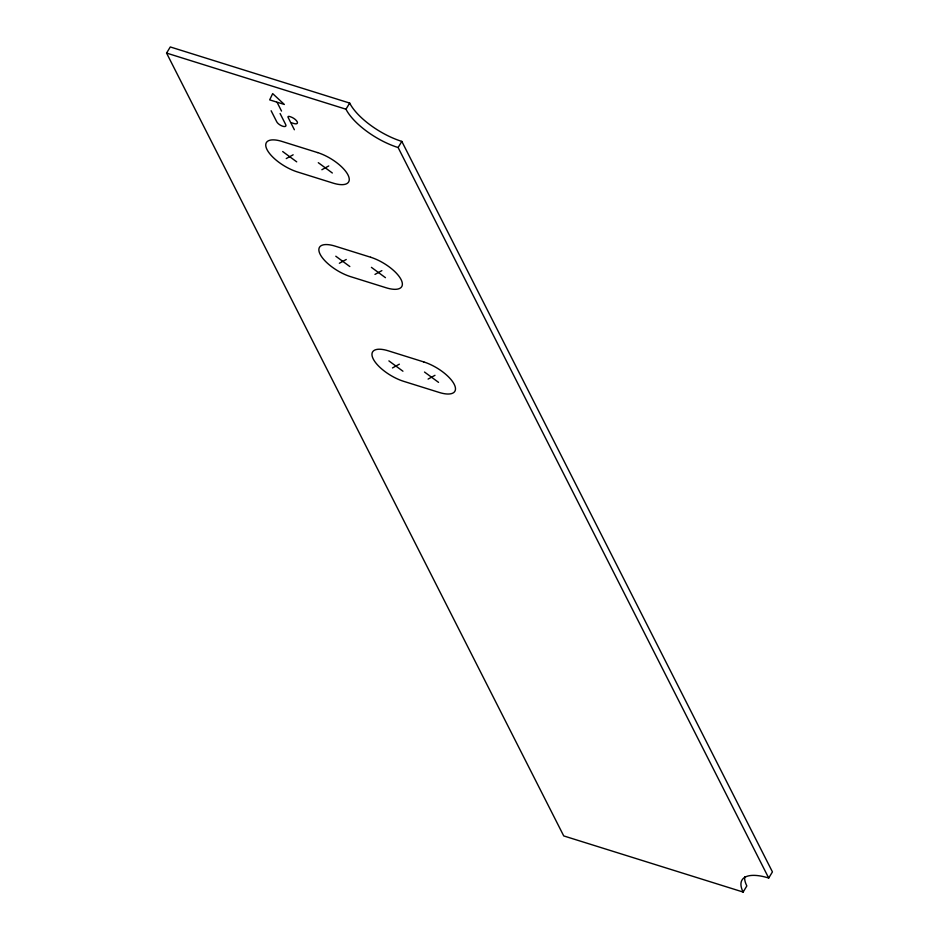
<?xml version="1.0" encoding="UTF-8"?>
<svg xmlns="http://www.w3.org/2000/svg" width="939" height="939" viewBox="0 0 939 939"><rect width="100%" height="100%" fill="white"/><g stroke="black" fill="none" stroke-linecap="round" stroke-linejoin="round"><path stroke-width="1.41" d="M166.567 53.077L170.288 46.95L349.684 103.079A46.727 18.311 31.2 0 0 401.822 141.402L772.433 871.908L768.712 878.035A46.727 18.311 31.2 0 0 743.136 892.05L563.729 835.921L166.567 53.077L345.975 109.206A46.727 18.311 31.2 0 0 398.113 147.529L768.712 878.035M345.975 109.206L349.684 103.079M398.113 147.529L401.822 141.402M743.136 892.05L746.845 885.923A46.727 18.311 31.2 0 1 744.733 876.838M286.254 158.574L293.144 154.806M321.877 169.724L328.756 165.945M339.355 263.26L346.245 259.493M374.978 274.399L381.868 270.632M392.467 367.947L399.357 364.168M428.09 379.086L434.98 375.318M276.5 102.011L269.681 99.874L272.674 93.607L284.353 104.464L277.017 102.163L281.524 111.06M291.219 122.68L293.884 123.514A6.01 2.348 31.2 0 0 297.182 121.718A6.01 2.348 31.2 0 0 290.48 116.788L289.717 116.553A2.923 1.139 31.2 0 0 288.12 117.434L294.365 129.746M318.298 162.682L332.336 172.999M282.674 151.531L296.712 161.848M371.41 267.357L385.448 277.674M335.786 256.218L349.824 266.535M424.51 372.044L438.548 382.361M388.899 360.893L402.937 371.222M280.092 113.537L285.714 124.629A5.388 2.113 31.2 0 1 282.768 126.249A5.388 2.113 31.2 0 1 276.759 121.835L271.125 110.743M317.57 152.576L281.946 141.425A27.254 10.681 31.2 0 0 267.028 149.606A27.254 10.681 31.2 0 0 297.44 171.954L333.063 183.105A27.254 10.681 31.2 0 0 347.982 174.924A27.254 10.681 31.2 0 0 317.57 152.576M370.682 257.251L335.059 246.112A27.254 10.681 31.2 0 0 320.14 254.281A27.254 10.681 31.2 0 0 350.552 276.641L386.175 287.78A27.254 10.681 31.2 0 0 401.094 279.611A27.254 10.681 31.2 0 0 370.682 257.251M423.794 361.938L388.171 350.787A27.254 10.681 31.2 0 0 373.241 358.968A27.254 10.681 31.2 0 0 403.653 381.328L439.276 392.467A27.254 10.681 31.2 0 0 454.206 384.297A27.254 10.681 31.2 0 0 423.794 361.938"/></g></svg>
